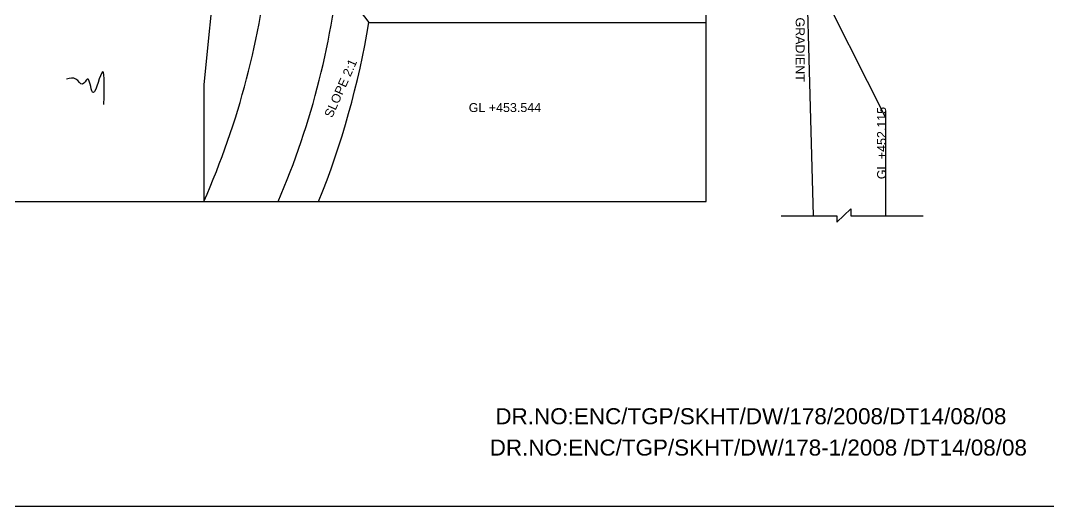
# Model space of a CAD drawing. Header units: millimetres. Extents: x 2030163 to 2138492, y 45478603 to 45539155.
# Drawn here: x 2093793 to 2122600, y 45478603 to 45492237 of the extents above; entities that cross this region are included whole.
import ezdxf

# ---------------------------------------------------------------- set-up
doc = ezdxf.new("R2010")
doc.units = ezdxf.units.MM
doc.header["$MEASUREMENT"] = 0
doc.layers.add('DRAWING', color=2, linetype='Continuous')
doc.layers.add('TEXT', color=7, linetype='Continuous')
doc.styles.get("Standard").update_dxf_attribs({"font": 'arial.ttf', "height": 250})

msp = doc.modelspace()

# ---------------------------------------------------------------- linework, layer by layer
at = {"layer": 'DRAWING', "color": 0}
msp.add_lwpolyline([(2030162.8, 45539155.2), (2138101.6, 45539155.2), (2138101.6, 45478603.2), (2030162.8, 45478603.2)], close=True, dxfattribs=at)
for points in [[(2116017.1, 45486758.2), (2115727.4, 45497256.7), (2115692.4, 45512227.3), (2115992.5, 45522715.5), (2115070.1, 45522715.5)], [(2042192.2, 45522322.5), (2042192.2, 45487155.4), (2113006.7, 45487155.4), (2113006.7, 45522308.8), (2042192.2, 45522322.5)], [(2117780.1, 45504461.2), (2117780.1, 45498268.5), (2115992, 45495595.8), (2115992, 45493588.7), (2118035.5, 45489518.4)], [(2099586.2, 45496964.2), (2098928.2, 45490442), (2098928.2, 45487155.4)], [(2102763.8, 45494195.7), (2102763.8, 45493229.5), (2103557.9, 45492181.5), (2113006.7, 45492181.5)], [(2118033, 45489710.2), (2118033, 45486758.2)], [(2115109.2, 45486758.2), (2116668.3, 45486758.2), (2116668.3, 45486580.3), (2117065.6, 45486949.9), (2117065.6, 45486758.2), (2119088.8, 45486758.2)]]:
    msp.add_lwpolyline(points, dxfattribs=at)
for centre, radius, start, end in [((2077965.3, 45496383.3), 22904.1, 336.24082, 354.50558), ((2080229.3, 45496088.4), 22619.3, 336.73864, 354.99555), ((2079715.6, 45496167.1), 24173.2, 338.1118, 350.50979)]:
    msp.add_arc(centre, radius, start, end, dxfattribs=at)
at = {"layer": 'TEXT', "color": 0}
msp.add_spline([(2096126.3, 45489883.1), (2096057.8, 45490754.4), (2095805.6, 45490228.7), (2095661.4, 45490592.4), (2095528.1, 45490452), (2095344.2, 45490596), (2095081.2, 45490588.8)], degree=3, dxfattribs=at)

# ---------------------------------------------------------------- texts
for s, rotation, p in [('1 IN 33 GRADIENT ', 270, (2115517.2, 45493545.5)), ('SLOPE 2:1', 66.12987, (2102524.5, 45489487.9)), ('GL +452.115', 90, (2118049.5, 45487784.9))]:
    msp.add_text(s, height=250, rotation=rotation, dxfattribs=at).set_placement(p)
for s, height, p in [('GL +453.544', 250, (2106353.3, 45489669.7)), ('DR.NO:ENC/TGP/SKHT/DW/178/2008/DT14/08/08', 450, (2107099.7, 45480910)), ('DR.NO:ENC/TGP/SKHT/DW/178-1/2008 /DT14/08/08', 450, (2106941.4, 45480031.1))]:
    msp.add_text(s, height=height, dxfattribs=at).set_placement(p)

doc.saveas('drawing.dxf')
